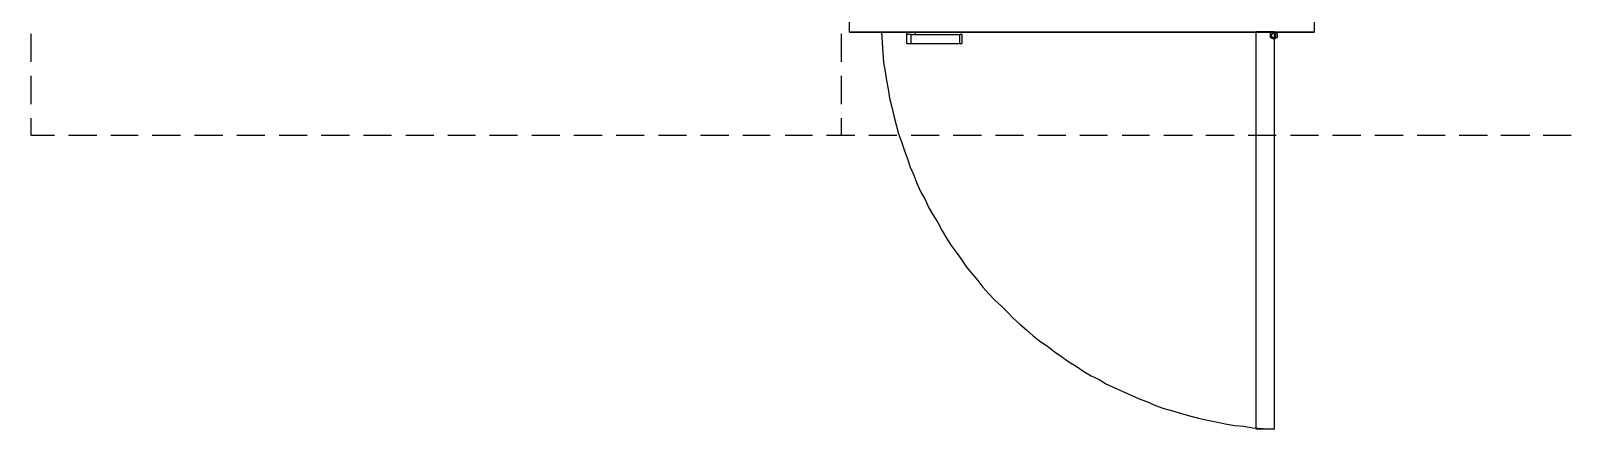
# Model space of a CAD drawing. Header units: millimetres. Extents: x -32864 to 44414, y -51818 to 3927.
# Drawn here: x 6488 to 9994, y -25544 to -24637 of the extents above; entities that cross this region are included whole.
import ezdxf

# ---------------------------------------------------------------- set-up
doc = ezdxf.new("R2010")
doc.units = ezdxf.units.MM
doc.header["$MEASUREMENT"] = 0
doc.layers.get('0').update_dxf_attribs({"true_color": 0xffffff})
doc.layers.add('elements', color=4, linetype='Continuous', lineweight=25, true_color=0x00ffff)

# ---------------------------------------------------------------- blocks, each defined once
blk = doc.blocks.new('UpperView')
at = {"layer": 'elements'}
for points in [[(1863.3, 259.7), (2920.6, 259.7), (2920.6, 234.4), (1863.3, 234.4), (1863.3, 259.7)], [(0, 231), (0, 166.9)], [(1844.8, 166.9), (1844.8, 231)], [(1863.3, 234.4), (2920.6, 234.4)], [(1935.8, 234.4), (1939.2, 187.2), (1940.9, 165.3), (1944.3, 145), (1947.7, 124.8), (1951, 104.5), (1954.4, 84.3), (1959.5, 64.1), (1964.5, 43.8), (1969.6, 23.6), (1974.6, 3.4), (1981.4, -15.2), (1988.1, -35.4), (1994.9, -54), (2001.6, -72.5), (2010, -91.1), (2016.8, -109.6), (2025.2, -128.2), (2035.3, -146.7), (2043.8, -165.3), (2053.9, -182.1), (2064, -199), (2074.1, -217.5), (2084.2, -234.4), (2094.4, -251.3), (2106.2, -266.4), (2118, -283.3), (2129.8, -300.2), (2141.6, -315.3), (2155.1, -330.5), (2166.9, -345.7), (2180.4, -360.9), (2193.8, -376), (2209, -389.5), (2222.5, -403), (2236, -416.5), (2251.2, -430), (2266.4, -443.5), (2281.5, -457), (2296.7, -468.8), (2313.6, -480.6), (2328.7, -492.4), (2345.6, -504.2), (2362.5, -516), (2379.3, -526.1), (2396.2, -537.9), (2413.1, -548), (2431.6, -556.5), (2448.5, -566.6), (2467, -575), (2485.6, -583.5), (2504.1, -591.9), (2522.7, -600.3), (2541.2, -607.1), (2559.8, -615.5), (2578.3, -622.2), (2598.6, -627.3), (2618.8, -634), (2637.3, -639.1), (2657.6, -644.2), (2677.8, -649.2), (2698, -652.6), (2718.3, -657.6), (2740.2, -661), (2760.4, -662.7), (2780.7, -666.1), (2829.6, -669.5), (2789.1, -669.5), (2789.1, 236.1), (2829.6, 236.1), (2829.6, -669.5)], [(1993.2, 234.4), (1993.2, 229.3)], [(1993.2, 229.3), (1993.2, 229.3), (1993.2, 209.1), (2003.3, 209.1)], [(1994.9, 229.3), (1993.2, 229.3)], [(2003.3, 229.3), (1994.9, 229.3)], [(2003.3, 209.1), (2003.3, 229.3), (2114.6, 229.3)], [(2013.4, 229.3), (2013.4, 234.4)], [(2114.6, 209.1), (2119.7, 209.1), (2119.7, 229.3), (2114.6, 229.3)], [(2114.6, 209.1), (2114.6, 229.3)], [(2821.1, 231), (2821.1, 231), (2822.8, 234.4)], [(2821.1, 231), (2824.5, 234.4)], [(2821.1, 234.4), (2821.1, 227.6), (2821.1, 229.3)], [(2821.1, 231), (2821.1, 229.3)], [(2821.1, 222.6), (2821.1, 227.6), (2821.1, 231)], [(2821.1, 227.6), (2821.1, 222.6), (2821.1, 222.6)], [(2821.1, 222.6), (2824.5, 220.9)], [(2824.5, 220.9), (2821.1, 222.6)], [(2822.8, 234.4), (2822.8, 234.4), (2824.5, 234.4)], [(2832.9, 227.6), (2832.9, 229.3), (2831.3, 231), (2827.9, 232.7), (2826.2, 231), (2824.5, 229.3), (2822.8, 227.6), (2824.5, 224.3), (2826.2, 222.6), (2827.9, 222.6), (2831.3, 222.6), (2832.9, 224.3), (2832.9, 227.6)], [(2824.5, 234.4), (2827.9, 234.4)], [(2826.2, 234.4), (2824.5, 234.4)], [(2824.5, 220.9), (2827.9, 219.2), (2827.9, 219.2)], [(2827.9, 219.2), (2824.5, 220.9)], [(2827.9, 219.2), (2831.3, 219.2), (2832.9, 220.9)], [(2832.9, 220.9), (2827.9, 219.2)], [(2829.6, 236.1), (2829.6, -669.5)], [(2831.3, 234.4), (2832.9, 234.4), (2829.6, 234.4)], [(2836.3, 231), (2834.6, 232.7), (2832.9, 234.4)], [(2832.9, 234.4), (2836.3, 231)], [(2832.9, 220.9), (2836.3, 222.6)], [(2836.3, 222.6), (2832.9, 220.9)], [(2836.3, 222.6), (2836.3, 226), (2836.3, 229.3), (2836.3, 231), (2836.3, 227.6), (2836.3, 222.6)], [(2003.3, 209.1), (2114.6, 209.1)], [(0, 134.9), (0, 70.8)], [(1844.8, 70.8), (1844.8, 134.9)], [(0, 38.8), (0, 0), (54, 0)], [(1844.8, 0), (1844.8, 38.8)], [(86, 0), (150.1, 0)], [(182.1, 0), (244.5, 0)], [(276.5, 0), (340.6, 0)], [(372.7, 0), (436.7, 0)], [(468.8, 0), (532.9, 0)], [(564.9, 0), (629, 0)], [(661, 0), (725.1, 0)], [(757.1, 0), (821.2, 0)], [(853.3, 0), (917.3, 0)], [(949.4, 0), (1011.8, 0)], [(1043.8, 0), (1107.9, 0)], [(1139.9, 0), (1204, 0)], [(1236, 0), (1300.1, 0)], [(1332.2, 0), (1396.2, 0)], [(1428.3, 0), (1492.4, 0)], [(1524.4, 0), (1588.5, 0)], [(1620.5, 0), (1682.9, 0)], [(1716.6, 0), (1779, 0)], [(1811.1, 0), (1875.1, 0)], [(1907.2, 0), (1971.3, 0)], [(2003.3, 0), (2067.4, 0)], [(2099.4, 0), (2163.5, 0)], [(2195.5, 0), (2259.6, 0)], [(2291.7, 0), (2355.7, 0)], [(2387.8, 0), (2450.2, 0)], [(2483.9, 0), (2546.3, 0)], [(2578.3, 0), (2644.1, 0)], [(2674.4, 0), (2738.5, 0)], [(2770.6, 0), (2834.6, 0)], [(2866.7, 0), (2930.8, 0)], [(2962.8, 0), (3026.9, 0)], [(3058.9, 0), (3123, 0)], [(3155, 0), (3219.1, 0)], [(3251.1, 0), (3315.2, 0)], [(3345.6, 0), (3411.3, 0)], [(3441.7, 0), (3505.8, 0)]]:
    blk.add_lwpolyline(points, dxfattribs=at)

msp = doc.modelspace()

# ---------------------------------------------------------------- block references
msp.add_blockref('UpperView', (6487.9, -24874.4))

doc.saveas('drawing.dxf')
